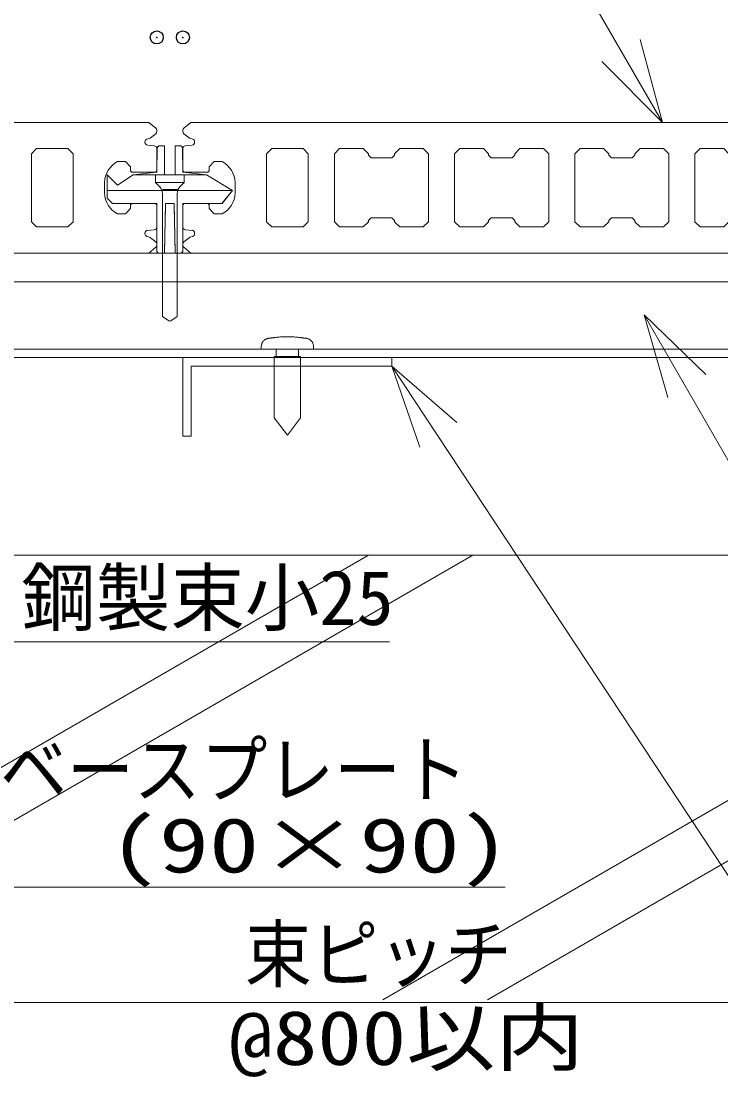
# Model space of a CAD drawing. Units: millimetres, scale not verified. Extents: x -4750 to 4750, y -3000 to 3000.
# Drawn here: x -1844.2 to -1710.3, y 340.4 to 542.4 of the extents above; entities that cross this region are included whole.
import ezdxf
from ezdxf.enums import TextEntityAlignment as Align

# ---------------------------------------------------------------- set-up
doc = ezdxf.new("R2010")
doc.units = ezdxf.units.MM
doc.header["$LTSCALE"] = 5
doc.header["$PDMODE"] = 32
doc.header["$PDSIZE"] = 2.5
for name, color, linetype, lineweight in [('0-0_デッキ', 7, 'Continuous', 9), ('0-2_根太', 7, 'Continuous', 9), ('0-3_一般', 7, 'Continuous', 9), ('0-6_文字', 7, 'Continuous', 9), ('0-7_寸法', 7, 'Continuous', 9), ('0-8_ビス', 7, 'Continuous', 9), ('0-A_WQCS', 7, 'Continuous', 9)]:
    doc.layers.add(name, color=color, linetype=linetype, lineweight=lineweight)
doc.layers.add('0-9_Defpoints', color=7, linetype='Continuous')
doc.styles.add('ＭＳ ゴシック', font='')
doc.styles.get('ＭＳ ゴシック').set_extended_font_data('MS Gothic')

# ---------------------------------------------------------------- blocks, each defined once
blk = doc.blocks.new('25×145開\u30002軸')
at = {"layer": '0-0_デッキ'}
for p, q in [((-1450, 220), (-1450, 214.7)), ((-1446.2, 206.7), (-1426.5, 191)), ((1426.5, 191), (1446.2, 206.7)), ((1450, 214.7), (1450, 220)), ((-1414.3, 163), (-1440.7, 160.6)), ((-1423.1, 189.2), (-1412.2, 186)), ((-1405, 176.2), (-1405, 173.1)), ((1405, 173.1), (1405, 176.2)), ((1412.2, 186), (1423.1, 189.2)), ((1440.7, 160.6), (1414.3, 163)), ((-1250, 20), (-1250, -20)), ((1250, -20), (1250, 20)), ((-1440.7, -160.6), (-1414.3, -163)), ((1414.3, -163), (1440.7, -160.6)), ((-1426.5, -191), (-1446.2, -206.7)), ((-1412.2, -186), (-1423.1, -189.2)), ((-1405, -173.1), (-1405, -176.2)), ((1405, -176.2), (1405, -173.1)), ((1423.1, -189.2), (1412.2, -186)), ((1446.2, -206.7), (1426.5, -191)), ((-1450, -214.7), (-1450, -220)), ((1450, -220), (1450, -214.7))]:
    blk.add_line(p, q, dxfattribs=at)
for points in [[(1446.3, 227.8), (1419.8, 250), (-1419.8, 250), (-1446.3, 227.8)], [(-1450, 150.5), (-1450, 65), (-1445, 60), (-1355, 60)], [(1300, 100), (1330, 100), (1350, 80), (1350, 65), (1355, 60), (1445, 60), (1450, 65), (1450, 150.5)], [(-1355, 60), (-1350, 65), (-1350, 80), (-1330, 100), (-1300, 100)], [(-1300, -100), (-1330, -100), (-1350, -80), (-1350, -65), (-1355, -60), (-1445, -60), (-1450, -65), (-1450, -150.5)], [(1450, -150.5), (1450, -65), (1445, -60), (1355, -60), (1350, -65), (1350, -80), (1330, -100), (1300, -100)], [(-1446.3, -227.8), (-1419.8, -250), (1419.8, -250), (1446.3, -227.8)]]:
    blk.add_lwpolyline(points, dxfattribs=at)
for points in [[(-1130, -130), (-1130, 130), (-1110, 150), (-990, 150), (-970, 130), (-970, -130), (-990, -150), (-1110, -150)], [(-870, -130), (-870, 130), (-850, 150), (-760, 150), (-740, 130), (-740, 125), (-730, 115), (-650, 115), (-640, 125), (-640, 130), (-620, 150), (-530, 150), (-510, 130), (-510, -130), (-530, -150), (-620, -150), (-640, -130), (-640, -125), (-650, -115), (-730, -115), (-740, -125), (-740, -130), (-760, -150), (-850, -150)], [(-390, 150), (-300, 150), (-280, 130), (-280, 125), (-270, 115), (-190, 115), (-180, 125), (-180, 130), (-160, 150), (-70, 150), (-50, 130), (-50, -130), (-70, -150), (-160, -150), (-180, -130), (-180, -125), (-190, -115), (-270, -115), (-280, -125), (-280, -130), (-300, -150), (-390, -150), (-410, -130), (-410, 130)], [(70, -150), (50, -130), (50, 130), (70, 150), (160, 150), (180, 130), (180, 125), (190, 115), (270, 115), (280, 125), (280, 130), (300, 150), (390, 150), (410, 130), (410, -130), (390, -150), (300, -150), (280, -130), (280, -125), (270, -115), (190, -115), (180, -125), (180, -130), (160, -150)], [(640, -130), (620, -150), (530, -150), (510, -130), (510, 130), (530, 150), (620, 150), (640, 130), (640, 125), (650, 115), (730, 115), (740, 125), (740, 130), (760, 150), (850, 150), (870, 130), (870, -130), (850, -150), (760, -150), (740, -130), (740, -125), (730, -115), (650, -115), (640, -125)], [(1130, -130), (1110, -150), (990, -150), (970, -130), (970, 130), (990, 150), (1110, 150), (1130, 130)]]:
    blk.add_lwpolyline(points, close=True, dxfattribs=at)
for centre, radius, start, end in [((-1439.8, 220), 10.2, 129.8056, 180), ((-1439.8, 214.7), 10.2, 180, 231.3402), ((1439.8, 214.7), 10.2, 308.6598, 0), ((1439.8, 220), 10.2, 0, 50.1944), ((-1420.2, 199), 10.2, 231.3402, 253.3008), ((-1415.2, 173.1), 10.2, 275.0796, 0), ((-1415.2, 176.2), 10.2, 0, 73.3008), ((1415.2, 176.2), 10.2, 106.6992, 180), ((1415.2, 173.1), 10.2, 180, 264.9204), ((1420.2, 199), 10.2, 286.6992, 308.6598), ((-1439.8, 150.5), 10.2, 95.0796, 180), ((1439.8, 150.5), 10.2, 0, 84.9204), ((-1344.2, 16.8), 94.2, 1.9679, 62.0493), ((1344.2, 16.8), 94.2, 117.9507, 178.0321), ((-1344.2, -16.8), 94.2, 297.9507, 358.0321), ((1344.2, -16.8), 94.2, 181.9679, 242.0493), ((-1439.8, -150.5), 10.2, 180, 264.9204), ((1439.8, -150.5), 10.2, 275.0796, 0), ((-1420.2, -199), 10.2, 106.6992, 128.6598), ((-1415.2, -173.1), 10.2, 0, 84.9204), ((-1415.2, -176.2), 10.2, 286.6992, 0), ((1415.2, -173.1), 10.2, 95.0796, 180), ((1415.2, -176.2), 10.2, 180, 253.3008), ((1420.2, -199), 10.2, 51.3402, 73.3008), ((-1439.8, -214.7), 10.2, 128.6598, 180), ((-1439.8, -220), 10.2, 180, 230.1944), ((1439.8, -214.7), 10.2, 0, 51.3402), ((1439.8, -220), 10.2, 309.8056, 0)]:
    blk.add_arc(centre, radius, start, end, dxfattribs=at)
blk = doc.blocks.new('シンボル-29')
at = {"layer": '0-0_デッキ'}
for p in [(-109.9, 0), (2890.1, 0)]:
    blk.add_blockref('25×145開\u30002軸', p, dxfattribs=at)
blk = doc.blocks.new('グループ-18-1')
at = {"layer": '0-2_根太'}
for p, q in [((-8395.1, -8586.4), (-3005.1, -8586.4)), ((-8395, -8696.5), (-3005.1, -8696.5)), ((-8395.1, -8954.4), (-3005.1, -8954.4)), ((-8395.1, -8986.4), (-3005.1, -8986.4))]:
    blk.add_line(p, q, dxfattribs=at)
blk = doc.blocks.new('グループ-29-1')
at = {"layer": '0-A_WQCS'}
for p, q in [((-48.2, 329.1), (-49.8, 234.5)), ((-20, 335), (-42.2, 335)), ((-20, 335), (-20, 329.2)), ((-20, 329.2), (-20, 234.7)), ((20, 329.2), (20, 335)), ((42.2, 335), (20, 335)), ((20, 234.7), (20, 329.2)), ((49.8, 234.5), (48.2, 329.1)), ((-140, 225), (140, 225)), ((240, 165), (-240, 165)), ((200, 115), (240, 165)), ((-50, 105.6), (-50, -69)), ((-16.9, 105.3), (-19.9, -69.2)), ((19.9, -69.2), (16.9, 105.3)), ((50, -69), (50, 105.6)), ((-44, -75), (-20, -75)), ((-19.9, -69.2), (-20, -75)), ((20, -75), (19.9, -69.2)), ((20, -75), (44, -75))]:
    blk.add_line(p, q, dxfattribs=at)
blk.add_lwpolyline([(-240, 225), (-200, 185), (-140, 225), (-49.8, 235), (-48.2, 329.1), (-42.2, 335), (-20, 335), (-20, 225), (20, 225), (20, 335), (42.2, 335), (48.2, 329.1), (49.8, 235), (140, 225), (240, 165), (198.9, 115), (50, 115), (50, -69), (44, -75), (20, -75), (16.7, 115), (-16.7, 115), (-20, -75), (-44, -75), (-50, -69), (-50, 115), (-220, 115), (-240, 135)], close=True, dxfattribs=at)
for centre, start, end in [((-42.2, 329), 90, 179), ((42.2, 329), 1, 90), ((-44, -69), 180, 270), ((44, -69), 270, 0)]:
    blk.add_arc(centre, 6, start, end, dxfattribs=at)
blk = doc.blocks.new('グループ-30-1')
at = {"layer": '0-A_WQCS'}
for p, q in [((55, 225), (55, 195)), ((55, 195), (-55, 195)), ((-55, 195), (-39.9, 179.9)), ((28.2, 168.2), (-28.2, 168.2)), ((55, 195), (39.9, 179.9)), ((-28.2, 151.6), (-28.2, -317)), ((28.2, 151.6), (28.2, -317)), ((-28.2, -317), (-3.6, -334.2)), ((-3.6, -334.2), (0, -335))]:
    blk.add_line(p, q, dxfattribs=at)
for points in [[(55, 225), (-55, 225), (-55, 195)], [(0, -335), (3.6, -334.2), (28.2, -317)]]:
    blk.add_lwpolyline(points, dxfattribs=at)
for centre, start, end in [((-68.2, 151.6), 0, 45), ((68.2, 151.6), 135, 180)]:
    blk.add_arc(centre, 40, start, end, dxfattribs=at)
blk = doc.blocks.new('グループ-31-1')
at = {"layer": '0-A_WQCS'}
for name in ['グループ-29-1', 'グループ-30-1']:
    blk.add_blockref(name, (0, 0), dxfattribs=at)
blk = doc.blocks.new('WQCS2016断')
at = {"layer": '0-A_WQCS'}
blk.add_blockref('グループ-31-1', (0, 0), dxfattribs=at)
blk = doc.blocks.new('グループ-226-1')
at = {"layer": '0-8_ビス'}
for p, q in [((-6507.4, -8982.4), (-6507.4, -8954.4)), ((-6507.4, -8982.4), (-6507.4, -8954.4)), ((-6507.4, -8982.4), (-6507.4, -8954.4)), ((-6422.6, -8954.4), (-6422.6, -8982.4)), ((-6422.6, -8954.4), (-6422.6, -8982.4)), ((-6422.6, -8954.4), (-6422.6, -8982.4))]:
    blk.add_line(p, q, dxfattribs=at)
for points in [[(-6557.2, -8923.3), (-6558.6, -8925.1), (-6559.9, -8926.9), (-6561.1, -8928.9), (-6562.1, -8930.8), (-6562.9, -8932.9), (-6563.6, -8935), (-6564.2, -8937), (-6564.6, -8939.1), (-6564.9, -8941.2), (-6565, -8943.2), (-6565, -8944.5), (-6565, -8944.9), (-6565, -8945.4), (-6565, -8945.9), (-6565, -8946.4), (-6565, -8946.9), (-6565, -8947.3), (-6565, -8947.8), (-6565, -8948.3), (-6565, -8948.8), (-6565, -8949.3), (-6565, -8949.7), (-6565, -8950.2), (-6565, -8950.7), (-6565, -8951.2), (-6565, -8951.7), (-6565, -8952.2), (-6565, -8952.6), (-6565, -8953.1), (-6565, -8953.6), (-6565, -8954.1), (-6562.7, -8954.4), (-6553.2, -8954.4), (-6543.8, -8954.4), (-6534.4, -8954.4), (-6525, -8954.4), (-6515.6, -8954.4), (-6506.2, -8954.4), (-6496.8, -8954.4)], [(-6482.1, -8906.8), (-6486.8, -8907.1), (-6491.5, -8907.3), (-6496.2, -8907.7), (-6500.9, -8908.1), (-6505.6, -8908.6), (-6510.3, -8909.1), (-6515, -8909.6), (-6516, -8909.8), (-6517.1, -8909.9), (-6518.1, -8910), (-6519.2, -8910.2), (-6520.2, -8910.3), (-6521.2, -8910.4), (-6522.3, -8910.6), (-6523.3, -8910.7), (-6524.4, -8910.8), (-6525.4, -8911), (-6526.4, -8911.1), (-6527.5, -8911.2), (-6528.5, -8911.4), (-6529.5, -8911.5), (-6530.6, -8911.6), (-6531.6, -8911.8), (-6532.7, -8911.9), (-6533.7, -8912), (-6534.7, -8912.2), (-6535.8, -8912.3), (-6536.8, -8912.4), (-6538.6, -8912.7), (-6540.6, -8913.1), (-6542.6, -8913.7), (-6544.6, -8914.4), (-6546.6, -8915.2), (-6548.5, -8916.2), (-6550.4, -8917.4), (-6552.3, -8918.6), (-6554, -8920.1), (-6555.7, -8921.6), (-6557.2, -8923.3)], [(-6385.9, -8914.2), (-6387.9, -8913.5), (-6390, -8913), (-6392, -8912.6), (-6393.5, -8912.4), (-6394.5, -8912.3), (-6395.5, -8912.1), (-6396.6, -8912), (-6397.6, -8911.9), (-6398.7, -8911.7), (-6399.7, -8911.6), (-6400.7, -8911.5), (-6401.8, -8911.3), (-6402.8, -8911.2), (-6403.8, -8911.1), (-6404.9, -8910.9), (-6405.9, -8910.8), (-6407, -8910.7), (-6408, -8910.5), (-6409, -8910.4), (-6410.1, -8910.3), (-6411.1, -8910.1), (-6412.2, -8910), (-6413.2, -8909.9), (-6414.2, -8909.7), (-6416.2, -8909.5), (-6420.9, -8908.9), (-6425.6, -8908.4), (-6430.3, -8908), (-6435, -8907.6), (-6439.7, -8907.3), (-6444.4, -8907), (-6449.1, -8906.8), (-6453.8, -8906.6), (-6458.5, -8906.5), (-6463.2, -8906.4), (-6467.9, -8906.5), (-6472.7, -8906.5), (-6477.4, -8906.6), (-6482.1, -8906.8)], [(-6365, -8954.4), (-6365, -8954), (-6365, -8953.5), (-6365, -8953), (-6365, -8952.5), (-6365, -8952), (-6365, -8951.6), (-6365, -8951.1), (-6365, -8950.6), (-6365, -8950.1), (-6365, -8949.6), (-6365, -8949.1), (-6365, -8948.7), (-6365, -8948.2), (-6365, -8947.7), (-6365, -8947.2), (-6365, -8946.7), (-6365, -8946.3), (-6365, -8945.8), (-6365, -8945.3), (-6365, -8944.8), (-6365, -8944.3), (-6365, -8942.7), (-6365.2, -8940.7), (-6365.5, -8938.6), (-6365.9, -8936.5), (-6366.5, -8934.4), (-6367.3, -8932.4), (-6368.2, -8930.3), (-6369.2, -8928.4), (-6370.4, -8926.4), (-6371.7, -8924.6), (-6373.2, -8922.9), (-6374.7, -8921.2), (-6376.4, -8919.7), (-6378.2, -8918.3), (-6380.1, -8917.1), (-6382, -8916), (-6383.9, -8915), (-6385.9, -8914.2)], [(-6496.8, -8954.4), (-6487.4, -8954.4), (-6477.9, -8954.4), (-6468.5, -8954.4), (-6459.1, -8954.4), (-6449.7, -8954.4), (-6440.3, -8954.4), (-6430.9, -8954.4), (-6421.5, -8954.4), (-6412.1, -8954.4), (-6402.7, -8954.4), (-6393.2, -8954.4), (-6383.8, -8954.4), (-6374.4, -8954.4), (-6365, -8954.4), (-6365, -8954.4)]]:
    blk.add_lwpolyline(points, dxfattribs=at)
blk.add_lwpolyline([(-6415, -8982.4), (-6415, -9216.7), (-6465, -9282.4), (-6515, -9216.7), (-6515, -8982.4)], close=True, dxfattribs=at)

msp = doc.modelspace()

# ---------------------------------------------------------------- linework, layer by layer
at = {"layer": '0-0_デッキ'}
msp.add_lwpolyline([(-1813.251, 462.994), (-1813.251, 477.994), (-1773.251, 477.994), (-1773.251, 476.394), (-1811.651, 476.394), (-1811.651, 462.994)], close=True, dxfattribs=at)
at = {"layer": '0-3_一般'}
msp.add_line((-1618.191, 440.194), (-2150.253, 440.194), dxfattribs=at)
msp.add_line((-1618.191, 440.194), (-2150.253, 440.194), dxfattribs=at)
msp.add_line((-1618.191, 440.194), (-2150.253, 440.194), dxfattribs=at)
at = {"layer": '0-3_一般', "color": 134}
for p, q in [((-1777.753, 440.194), (-1924.978, 355.194)), ((-1757.753, 440.194), (-1904.978, 355.194)), ((-1627.753, 440.194), (-1774.978, 355.194)), ((-1621.159, 432.454), (-1754.978, 355.194))]:
    msp.add_line(p, q, dxfattribs=at)
at = {"layer": '0-6_文字'}
for p, q in [((-1775.605, 616.734), (-1721.484, 522.994)), ((-1688.891, 423.657), (-1724.993, 486.187)), ((-1707.412, 376.696), (-1773.251, 476.394)), ((-1864.13, 423.657), (-1773.712, 423.657)), ((-1849.54, 376.696), (-1751.559, 376.696))]:
    msp.add_line(p, q, dxfattribs=at)
for points in [[(-1725.737, 538.869), (-1721.484, 522.994), (-1733.105, 534.615)], [(-1720.463, 470.389), (-1724.993, 486.187), (-1713.171, 474.771)], [(-1767.9, 460.854), (-1773.251, 476.394), (-1760.847, 465.611)]]:
    msp.add_lwpolyline(points, dxfattribs=at)
at = {"layer": '0-7_寸法'}
msp.add_line((-1635.253, 354.657), (-2135.253, 354.657), dxfattribs=at)
at = {"layer": '0-9_Defpoints'}
for p in [(-1818.248, 539.236), (-1813.248, 539.236)]:
    msp.add_point(p, dxfattribs=at)

# ---------------------------------------------------------------- block references
at = {"layer": '0-0_デッキ', "xscale": 0.05, "yscale": 0.05}
msp.add_blockref('シンボル-29', (-1885.253, 510.494), dxfattribs=at)
at = {"layer": '0-2_根太', "xscale": 0.05, "yscale": 0.05}
msp.add_blockref('グループ-18-1', (-1470, 927.316), dxfattribs=at)
at = {"layer": '0-8_ビス', "xscale": 0.05, "yscale": 0.05}
msp.add_blockref('グループ-226-1', (-1470, 927.316), dxfattribs=at)
at = {"layer": '0-A_WQCS', "xscale": 0.05, "yscale": 0.05}
msp.add_blockref('WQCS2016断', (-1815.748, 501.743), dxfattribs=at)

# ---------------------------------------------------------------- texts
at = {"layer": '0-6_文字', "style": 'ＭＳ ゴシック'}
msp.add_text('鋼製束小25', height=10.45, dxfattribs=at).set_placement((-1844.152, 423.735), align=Align.BOTTOM_LEFT)
for s, height, width, p in [('ベースプレート', 10.41, 0.9, (-1848.209, 390.862)), ('(90×90)', 10.45, 1.35, (-1827.441, 376.398))]:
    msp.add_text(s, height=height, dxfattribs=dict(at, width=width)).set_placement(p, align=Align.BOTTOM_LEFT)
at = {"layer": '0-7_寸法', "style": 'ＭＳ ゴシック'}
for s, width, p in [('束ピッチ', 0.9, (-1801.4, 355.596)), ('@800以内', 1.2, (-1804.512, 339.596))]:
    msp.add_text(s, height=10.41, dxfattribs=dict(at, width=width)).set_placement(p, align=Align.BOTTOM_LEFT)

doc.saveas('drawing.dxf')
